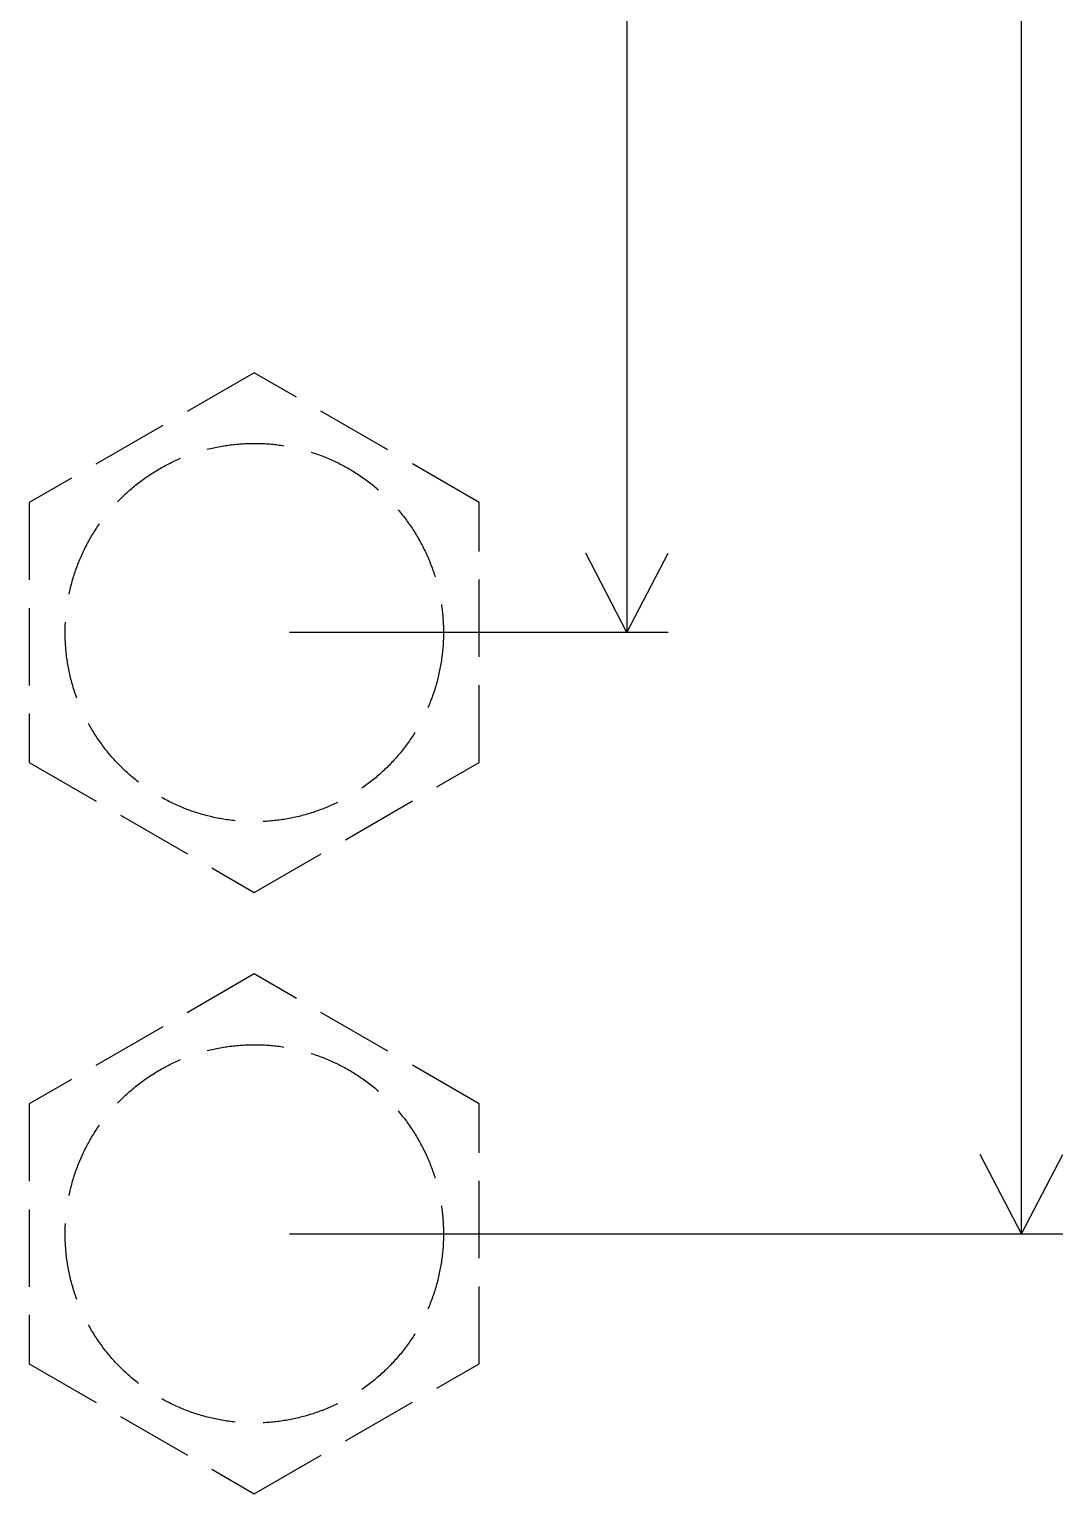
# Model space of a CAD drawing. Extents: x 24 to 504, y -400 to -22.
# Drawn here: x 151.3 to 166, y -234.5 to -213.67 of the extents above; entities that cross this region are included whole.
import ezdxf

# ---------------------------------------------------------------- set-up
doc = ezdxf.new("R2010")
doc.units = 0
doc.layers.add('BLACK', color=7, linetype='CONTINUOUS')

msp = doc.modelspace()

# ---------------------------------------------------------------- linework, layer by layer
at = {"layer": 'BLACK', "linetype": 'CONTINUOUS'}
for p, q in [((165.41, -230.8), (165.41, -154.8)), ((159.8, -177.8), (159.8, -222.25)), ((154.5, -218.554958), (153.547372, -219.104958)), ((155.101924, -218.902479), (154.5, -218.554958)), ((156.400962, -219.652479), (155.448334, -219.102479)), ((153.200962, -219.304958), (152.248334, -219.854958)), ((153.830777, -219.644575), (153.853538, -219.638834)), ((153.853538, -219.638834), (153.876349, -219.633292)), ((153.876349, -219.633292), (153.899208, -219.627949)), ((153.899208, -219.627949), (153.922112, -219.622806)), ((153.922112, -219.622806), (153.945061, -219.617864)), ((153.945061, -219.617864), (153.968051, -219.613121)), ((153.968051, -219.613121), (153.991082, -219.608579)), ((153.991082, -219.608579), (154.014152, -219.604239)), ((154.014152, -219.604239), (154.037259, -219.6001)), ((154.037259, -219.6001), (154.060401, -219.596163)), ((154.060401, -219.596163), (154.083577, -219.592428)), ((154.083577, -219.592428), (154.106784, -219.588895)), ((154.106784, -219.588895), (154.130021, -219.585565)), ((154.130021, -219.585565), (154.153286, -219.582438)), ((154.153286, -219.582438), (154.176578, -219.579513)), ((154.176578, -219.579513), (154.199895, -219.576793)), ((154.199895, -219.576793), (154.223234, -219.574276)), ((154.223234, -219.574276), (154.246594, -219.571962)), ((154.246594, -219.571962), (154.269974, -219.569853)), ((154.269974, -219.569853), (154.293371, -219.567948)), ((154.293371, -219.567948), (154.316784, -219.566247)), ((154.316784, -219.566247), (154.340211, -219.56475)), ((154.340211, -219.56475), (154.36365, -219.563458)), ((154.36365, -219.563458), (154.387099, -219.56237)), ((154.387099, -219.56237), (154.410557, -219.561487)), ((154.410557, -219.561487), (154.434022, -219.560809)), ((154.434022, -219.560809), (154.457492, -219.560336)), ((154.457492, -219.560336), (154.480965, -219.560067)), ((154.480965, -219.560067), (154.504439, -219.560004)), ((154.504439, -219.560004), (154.527913, -219.560145)), ((154.527913, -219.560145), (154.551386, -219.560491)), ((154.551386, -219.560491), (154.574854, -219.561042)), ((154.574854, -219.561042), (154.598316, -219.561797)), ((154.598316, -219.561797), (154.621771, -219.562758)), ((154.621771, -219.562758), (154.645217, -219.563923)), ((154.645217, -219.563923), (154.668651, -219.565292)), ((154.668651, -219.565292), (154.692073, -219.566866)), ((154.692073, -219.566866), (154.71548, -219.568644)), ((154.71548, -219.568644), (154.738871, -219.570627)), ((154.738871, -219.570627), (154.762244, -219.572813)), ((154.762244, -219.572813), (154.785596, -219.575204)), ((154.785596, -219.575204), (154.808927, -219.577798)), ((154.808927, -219.577798), (154.832234, -219.580596)), ((154.832234, -219.580596), (154.855516, -219.583596)), ((154.855516, -219.583596), (154.878771, -219.5868)), ((154.878771, -219.5868), (154.901997, -219.590207)), ((154.901997, -219.590207), (154.921924, -219.593295)), ((153.20183, -219.893975), (153.222439, -219.882736)), ((153.222439, -219.882736), (153.243146, -219.871677)), ((153.243146, -219.871677), (153.263949, -219.8608)), ((153.263949, -219.8608), (153.284845, -219.850105)), ((153.284845, -219.850105), (153.305834, -219.839592)), ((153.305834, -219.839592), (153.326914, -219.829263)), ((153.326914, -219.829263), (153.348083, -219.819118)), ((153.348083, -219.819118), (153.36934, -219.809158)), ((153.36934, -219.809158), (153.390684, -219.799384)), ((153.390684, -219.799384), (153.412111, -219.789797)), ((153.412111, -219.789797), (153.433622, -219.780397)), ((153.433622, -219.780397), (153.452164, -219.772473)), ((155.310863, -219.685122), (155.333215, -219.692295)), ((155.333215, -219.692295), (155.355503, -219.699664)), ((155.355503, -219.699664), (155.377726, -219.707226)), ((155.377726, -219.707226), (155.399882, -219.714983)), ((155.399882, -219.714983), (155.42197, -219.722932)), ((155.42197, -219.722932), (155.443987, -219.731074)), ((155.443987, -219.731074), (155.465933, -219.739408)), ((155.465933, -219.739408), (155.487805, -219.747932)), ((155.487805, -219.747932), (155.509601, -219.756648)), ((155.509601, -219.756648), (155.531321, -219.765553)), ((155.531321, -219.765553), (155.552963, -219.774648)), ((155.552963, -219.774648), (155.574524, -219.783931)), ((155.574524, -219.783931), (155.596003, -219.793401)), ((155.596003, -219.793401), (155.617399, -219.803059)), ((155.617399, -219.803059), (155.63871, -219.812903)), ((155.63871, -219.812903), (155.659934, -219.822933)), ((155.659934, -219.822933), (155.681069, -219.833148)), ((155.681069, -219.833148), (155.702115, -219.843546)), ((155.702115, -219.843546), (155.723069, -219.854128)), ((155.723069, -219.854128), (155.743931, -219.864893)), ((155.743931, -219.864893), (155.764697, -219.875839)), ((155.764697, -219.875839), (155.785367, -219.886966)), ((155.785367, -219.886966), (155.805939, -219.898272)), ((157.7, -220.402479), (156.747372, -219.852479)), ((151.901924, -220.054958), (151.3, -220.402479)), ((152.867847, -220.111735), (152.886568, -220.097574)), ((152.886568, -220.097574), (152.905413, -220.083576)), ((152.905413, -220.083576), (152.924379, -220.069743)), ((152.924379, -220.069743), (152.943465, -220.056077)), ((152.943465, -220.056077), (152.96267, -220.042577)), ((152.96267, -220.042577), (152.981992, -220.029246)), ((152.981992, -220.029246), (153.001429, -220.016083)), ((153.001429, -220.016083), (153.02098, -220.003091)), ((153.02098, -220.003091), (153.040644, -219.99027)), ((153.040644, -219.99027), (153.06042, -219.977621)), ((153.06042, -219.977621), (153.080304, -219.965145)), ((153.080304, -219.965145), (153.100297, -219.952843)), ((153.100297, -219.952843), (153.120397, -219.940715)), ((153.120397, -219.940715), (153.140601, -219.928764)), ((153.140601, -219.928764), (153.16091, -219.91699)), ((153.16091, -219.91699), (153.18132, -219.905393)), ((153.18132, -219.905393), (153.20183, -219.893975)), ((155.805939, -219.898272), (155.826412, -219.909758)), ((155.826412, -219.909758), (155.846784, -219.921422)), ((155.846784, -219.921422), (155.867053, -219.933264)), ((155.867053, -219.933264), (155.887218, -219.945282)), ((155.887218, -219.945282), (155.907277, -219.957475)), ((155.907277, -219.957475), (155.927229, -219.969843)), ((155.927229, -219.969843), (155.947073, -219.982384)), ((155.947073, -219.982384), (155.966806, -219.995099)), ((155.966806, -219.995099), (155.986428, -220.007985)), ((155.986428, -220.007985), (156.005936, -220.021041)), ((156.005936, -220.021041), (156.02533, -220.034268)), ((156.02533, -220.034268), (156.044608, -220.047663)), ((156.044608, -220.047663), (156.063767, -220.061226)), ((156.063767, -220.061226), (156.082808, -220.074956)), ((156.082808, -220.074956), (156.101729, -220.088851)), ((156.101729, -220.088851), (156.120527, -220.102911)), ((152.63628, -220.310245), (152.653278, -220.294056)), ((152.653278, -220.294056), (152.670417, -220.278015)), ((152.670417, -220.278015), (152.687695, -220.262124)), ((152.687695, -220.262124), (152.705112, -220.246384)), ((152.705112, -220.246384), (152.722665, -220.230797)), ((152.722665, -220.230797), (152.740353, -220.215364)), ((152.740353, -220.215364), (152.758175, -220.200086)), ((152.758175, -220.200086), (152.77613, -220.184964)), ((152.77613, -220.184964), (152.794217, -220.169999)), ((152.794217, -220.169999), (152.812433, -220.155193)), ((152.812433, -220.155193), (152.830777, -220.140546)), ((152.830777, -220.140546), (152.849249, -220.12606)), ((152.849249, -220.12606), (152.867847, -220.111735)), ((156.120527, -220.102911), (156.139202, -220.117134)), ((156.139202, -220.117134), (156.157752, -220.13152)), ((156.157752, -220.13152), (156.176176, -220.146067)), ((156.176176, -220.146067), (156.194472, -220.160774)), ((156.194472, -220.160774), (156.212639, -220.175641)), ((156.212639, -220.175641), (156.230676, -220.190665)), ((156.230676, -220.190665), (156.248581, -220.205846)), ((156.248581, -220.205846), (156.263855, -220.219011)), ((151.3, -220.402479), (151.3, -221.502479)), ((152.553443, -220.393386), (152.569719, -220.37647)), ((152.569719, -220.37647), (152.586142, -220.359697)), ((152.586142, -220.359697), (152.60271, -220.343067)), ((152.60271, -220.343067), (152.619424, -220.326583)), ((152.619424, -220.326583), (152.63628, -220.310245)), ((156.545285, -220.502742), (156.560454, -220.520657)), ((157.7, -221.097521), (157.7, -220.402479)), ((152.275046, -220.738154), (152.288323, -220.718796)), ((152.288323, -220.718796), (152.299864, -220.70226)), ((156.560454, -220.520657), (156.575467, -220.538703)), ((156.575467, -220.538703), (156.590322, -220.55688)), ((156.590322, -220.55688), (156.605017, -220.575186)), ((156.605017, -220.575186), (156.619552, -220.593619)), ((156.619552, -220.593619), (156.633926, -220.612178)), ((156.633926, -220.612178), (156.648137, -220.630862)), ((156.648137, -220.630862), (156.662185, -220.64967)), ((156.662185, -220.64967), (156.676068, -220.668599)), ((156.676068, -220.668599), (156.689785, -220.687649)), ((156.689785, -220.687649), (156.703336, -220.706818)), ((156.703336, -220.706818), (156.716718, -220.726104)), ((152.151746, -220.937825), (152.163286, -220.917383)), ((152.163286, -220.917383), (152.175004, -220.897042)), ((152.175004, -220.897042), (152.1869, -220.876804)), ((152.1869, -220.876804), (152.198971, -220.856671)), ((152.198971, -220.856671), (152.211217, -220.836644)), ((152.211217, -220.836644), (152.223638, -220.816725)), ((152.223638, -220.816725), (152.236232, -220.796915)), ((152.236232, -220.796915), (152.248999, -220.777215)), ((152.248999, -220.777215), (152.261937, -220.757628)), ((152.261937, -220.757628), (152.275046, -220.738154)), ((156.716718, -220.726104), (156.729932, -220.745506)), ((156.729932, -220.745506), (156.742976, -220.765023)), ((156.742976, -220.765023), (156.75585, -220.784653)), ((156.75585, -220.784653), (156.768551, -220.804395)), ((156.768551, -220.804395), (156.78108, -220.824246)), ((156.78108, -220.824246), (156.793435, -220.844206)), ((156.793435, -220.844206), (156.805615, -220.864274)), ((156.805615, -220.864274), (156.81762, -220.884447)), ((156.81762, -220.884447), (156.829449, -220.904723)), ((156.829449, -220.904723), (156.841099, -220.925103)), ((156.841099, -220.925103), (156.852572, -220.945583)), ((152.046318, -221.147482), (152.056033, -221.126112)), ((152.056033, -221.126112), (152.065934, -221.104827)), ((152.065934, -221.104827), (152.07602, -221.08363)), ((152.07602, -221.08363), (152.08629, -221.062521)), ((152.08629, -221.062521), (152.096745, -221.041503)), ((152.096745, -221.041503), (152.107382, -221.020577)), ((152.107382, -221.020577), (152.118202, -220.999745)), ((152.118202, -220.999745), (152.129203, -220.979007)), ((152.129203, -220.979007), (152.140385, -220.958367)), ((152.140385, -220.958367), (152.151746, -220.937825)), ((156.852572, -220.945583), (156.863866, -220.966162)), ((156.863866, -220.966162), (156.874979, -220.986839)), ((156.874979, -220.986839), (156.885912, -221.007613)), ((156.885912, -221.007613), (156.896662, -221.028481)), ((156.896662, -221.028481), (156.907231, -221.049442)), ((156.907231, -221.049442), (156.917616, -221.070494)), ((156.917616, -221.070494), (156.927817, -221.091637)), ((156.927817, -221.091637), (156.937833, -221.112867)), ((156.937833, -221.112867), (156.947663, -221.134184)), ((156.947663, -221.134184), (156.957307, -221.155587)), ((159.8, -222.25), (159.213579, -221.123496)), ((159.8, -222.25), (160.386421, -221.123496)), ((151.959565, -221.36553), (151.96738, -221.343394)), ((151.96738, -221.343394), (151.975388, -221.321328)), ((151.975388, -221.321328), (151.983588, -221.299332)), ((151.983588, -221.299332), (151.99198, -221.277409)), ((151.99198, -221.277409), (152.000563, -221.255559)), ((152.000563, -221.255559), (152.009336, -221.233786)), ((152.009336, -221.233786), (152.018299, -221.21209)), ((152.018299, -221.21209), (152.02745, -221.190472)), ((152.02745, -221.190472), (152.036791, -221.168936)), ((152.036791, -221.168936), (152.046318, -221.147482)), ((156.957307, -221.155587), (156.966764, -221.177072)), ((156.966764, -221.177072), (156.976033, -221.198639)), ((156.976033, -221.198639), (156.985114, -221.220286)), ((156.985114, -221.220286), (156.994005, -221.242012)), ((156.994005, -221.242012), (157.002706, -221.263814)), ((157.002706, -221.263814), (157.011217, -221.285692)), ((157.011217, -221.285692), (157.019536, -221.307643)), ((157.019536, -221.307643), (157.027664, -221.329666)), ((157.027664, -221.329666), (157.035599, -221.351758)), ((151.898001, -221.567577), (151.904055, -221.544896)), ((151.904055, -221.544896), (151.910307, -221.522269)), ((151.910307, -221.522269), (151.916757, -221.499698)), ((151.916757, -221.499698), (151.923402, -221.477184)), ((151.923402, -221.477184), (151.930245, -221.454728)), ((151.930245, -221.454728), (151.937282, -221.432334)), ((151.937282, -221.432334), (151.944515, -221.410001)), ((151.944515, -221.410001), (151.951943, -221.387733)), ((151.951943, -221.387733), (151.959565, -221.36553)), ((157.035599, -221.351758), (157.043341, -221.37392)), ((157.043341, -221.37392), (157.050889, -221.396147)), ((157.050889, -221.396147), (157.058243, -221.41844)), ((157.058243, -221.41844), (157.065402, -221.440797)), ((157.065402, -221.440797), (157.071396, -221.46005)), ((157.7, -222.597521), (157.7, -221.497521)), ((151.865852, -221.70469), (151.870711, -221.681724)), ((151.870711, -221.681724), (151.87577, -221.658801)), ((151.87577, -221.658801), (151.881029, -221.635923)), ((151.881029, -221.635923), (151.886487, -221.613092)), ((151.886487, -221.613092), (151.892145, -221.590309)), ((151.892145, -221.590309), (151.898001, -221.567577)), ((151.3, -221.902479), (151.3, -223.002479)), ((157.160052, -221.849724), (157.163444, -221.872952)), ((157.163444, -221.872952), (157.166633, -221.896209)), ((157.166633, -221.896209), (157.169619, -221.919493)), ((157.169619, -221.919493), (157.172401, -221.942802)), ((157.172401, -221.942802), (157.17498, -221.966134)), ((157.17498, -221.966134), (157.177356, -221.989489)), ((151.810637, -222.191478), (151.81125, -222.168011)), ((151.81125, -222.168011), (151.812068, -222.144551)), ((151.812068, -222.144551), (151.81309, -222.121098)), ((151.81309, -222.121098), (151.814132, -222.100961)), ((157.177356, -221.989489), (157.179527, -222.012862)), ((157.179527, -222.012862), (157.181495, -222.036255)), ((157.181495, -222.036255), (157.183258, -222.059663)), ((157.183258, -222.059663), (157.184816, -222.083086)), ((157.184816, -222.083086), (157.186171, -222.106521)), ((157.186171, -222.106521), (157.187321, -222.129968)), ((157.187321, -222.129968), (157.188266, -222.153423)), ((157.188266, -222.153423), (157.189006, -222.176886)), ((157.189006, -222.176886), (157.189542, -222.200355)), ((151.810025, -222.238422), (151.810228, -222.214949)), ((151.810026, -222.261897), (151.810025, -222.238422)), ((151.810233, -222.285371), (151.810026, -222.261897)), ((151.810228, -222.214949), (151.810637, -222.191478)), ((151.810644, -222.308842), (151.810233, -222.285371)), ((151.81126, -222.332308), (151.810644, -222.308842)), ((151.81208, -222.355769), (151.81126, -222.332308)), ((151.813106, -222.379221), (151.81208, -222.355769)), ((151.814335, -222.402663), (151.813106, -222.379221)), ((160.38642, -222.25), (155, -222.25)), ((157.18744, -222.367336), (157.186313, -222.390784)), ((157.188361, -222.34388), (157.18744, -222.367336)), ((157.189078, -222.320416), (157.188361, -222.34388)), ((157.18959, -222.296947), (157.189078, -222.320416)), ((157.189542, -222.200355), (157.189873, -222.223827)), ((157.189898, -222.273474), (157.18959, -222.296947)), ((157.189873, -222.223827), (157.189999, -222.247301)), ((157.19, -222.25), (157.189898, -222.273474)), ((157.189999, -222.247301), (157.19, -222.25)), ((151.81577, -222.426094), (151.814335, -222.402663)), ((151.817409, -222.449511), (151.81577, -222.426094)), ((151.819252, -222.472913), (151.817409, -222.449511)), ((151.821299, -222.496298), (151.819252, -222.472913)), ((151.823551, -222.519665), (151.821299, -222.496298)), ((151.826006, -222.543011), (151.823551, -222.519665)), ((151.828665, -222.566334), (151.826006, -222.543011)), ((151.831527, -222.589634), (151.828665, -222.566334)), ((151.834592, -222.612907), (151.831527, -222.589634)), ((157.169949, -222.577829), (157.166987, -222.601115)), ((157.172708, -222.554517), (157.169949, -222.577829)), ((157.175264, -222.531182), (157.172708, -222.554517)), ((157.177616, -222.507825), (157.175264, -222.531182)), ((157.179764, -222.484449), (157.177616, -222.507825)), ((157.181708, -222.461055), (157.179764, -222.484449)), ((157.183447, -222.437645), (157.181708, -222.461055)), ((157.184983, -222.414221), (157.183447, -222.437645)), ((157.186313, -222.390784), (157.184983, -222.414221)), ((151.837861, -222.636153), (151.834592, -222.612907)), ((151.841332, -222.65937), (151.837861, -222.636153)), ((151.845005, -222.682555), (151.841332, -222.65937)), ((151.848881, -222.705708), (151.845005, -222.682555)), ((151.852959, -222.728825), (151.848881, -222.705708)), ((151.857238, -222.751907), (151.852959, -222.728825)), ((151.861719, -222.77495), (151.857238, -222.751907)), ((151.8664, -222.797953), (151.861719, -222.77495)), ((151.871282, -222.820914), (151.8664, -222.797953)), ((157.135997, -222.7863), (157.131217, -222.809282)), ((157.140577, -222.763276), (157.135997, -222.7863)), ((157.144956, -222.740214), (157.140577, -222.763276)), ((157.149133, -222.717114), (157.144956, -222.740214)), ((157.153108, -222.693978), (157.149133, -222.717114)), ((157.156882, -222.670809), (157.153108, -222.693978)), ((157.160453, -222.647607), (157.156882, -222.670809)), ((157.163821, -222.624376), (157.160453, -222.647607)), ((157.166987, -222.601115), (157.163821, -222.624376)), ((151.876364, -222.843832), (151.871282, -222.820914)), ((151.881646, -222.866705), (151.876364, -222.843832)), ((151.887128, -222.88953), (151.881646, -222.866705)), ((151.892808, -222.912307), (151.887128, -222.88953)), ((151.898687, -222.935034), (151.892808, -222.912307)), ((151.904764, -222.957708), (151.898687, -222.935034)), ((151.911039, -222.980329), (151.904764, -222.957708)), ((151.917511, -223.002893), (151.911039, -222.980329)), ((151.924179, -223.025401), (151.917511, -223.002893)), ((157.079225, -223.014001), (157.07246, -223.03648)), ((157.085794, -222.991464), (157.079225, -223.014001)), ((157.092166, -222.968871), (157.085794, -222.991464)), ((157.09834, -222.946223), (157.092166, -222.968871)), ((157.104317, -222.923522), (157.09834, -222.946223)), ((157.110096, -222.90077), (157.104317, -222.923522)), ((157.115675, -222.877968), (157.110096, -222.90077)), ((157.121055, -222.855118), (157.115675, -222.877968)), ((157.126236, -222.832223), (157.121055, -222.855118)), ((157.131217, -222.809282), (157.126236, -222.832223)), ((157.7, -224.097521), (157.7, -222.997521)), ((151.931044, -223.047849), (151.924179, -223.025401)), ((151.938104, -223.070237), (151.931044, -223.047849)), ((151.945359, -223.092562), (151.938104, -223.070237)), ((151.952809, -223.114823), (151.945359, -223.092562)), ((151.960453, -223.137019), (151.952809, -223.114823)), ((151.968291, -223.159146), (151.960453, -223.137019)), ((151.976321, -223.181205), (151.968291, -223.159146)), ((157.011331, -223.21401), (157.002823, -223.235888)), ((157.019648, -223.192058), (157.011331, -223.21401)), ((157.027773, -223.170034), (157.019648, -223.192058)), ((157.035706, -223.14794), (157.027773, -223.170034)), ((157.043445, -223.125778), (157.035706, -223.14794)), ((157.050991, -223.10355), (157.043445, -223.125778)), ((157.058342, -223.081256), (157.050991, -223.10355)), ((157.065499, -223.058899), (157.058342, -223.081256)), ((157.07246, -223.03648), (157.065499, -223.058899)), ((151.3, -223.402479), (151.3, -224.097521)), ((156.976158, -223.301067), (156.96821, -223.319599)), ((156.985236, -223.279418), (156.976158, -223.301067)), ((156.994125, -223.257692), (156.985236, -223.279418)), ((157.002823, -223.235888), (156.994125, -223.257692)), ((152.151902, -223.562454), (152.14213, -223.544816)), ((152.163445, -223.582895), (152.151902, -223.562454)), ((152.175165, -223.603234), (152.163445, -223.582895)), ((152.187063, -223.62347), (152.175165, -223.603234)), ((152.199136, -223.643602), (152.187063, -223.62347)), ((152.211385, -223.663627), (152.199136, -223.643602)), ((152.223808, -223.683545), (152.211385, -223.663627)), ((152.236405, -223.703354), (152.223808, -223.683545)), ((152.249174, -223.723052), (152.236405, -223.703354)), ((152.262114, -223.742638), (152.249174, -223.723052)), ((152.275225, -223.76211), (152.262114, -223.742638)), ((152.288505, -223.781467), (152.275225, -223.76211)), ((152.301954, -223.800707), (152.288505, -223.781467)), ((152.31557, -223.81983), (152.301954, -223.800707)), ((152.329352, -223.838832), (152.31557, -223.81983)), ((152.3433, -223.857714), (152.329352, -223.838832)), ((156.677653, -223.829217), (156.663789, -223.84816)), ((156.691352, -223.810153), (156.677653, -223.829217)), ((156.704883, -223.790971), (156.691352, -223.810153)), ((156.718246, -223.771671), (156.704883, -223.790971)), ((156.731441, -223.752256), (156.718246, -223.771671)), ((156.744465, -223.732726), (156.731441, -223.752256)), ((156.757319, -223.713083), (156.744465, -223.732726)), ((156.770001, -223.693329), (156.757319, -223.713083)), ((156.782509, -223.673464), (156.770001, -223.693329)), ((152.357412, -223.876473), (152.3433, -223.857714)), ((152.371687, -223.895109), (152.357412, -223.876473)), ((152.386124, -223.913619), (152.371687, -223.895109)), ((152.400722, -223.932002), (152.386124, -223.913619)), ((152.41548, -223.950258), (152.400722, -223.932002)), ((152.430397, -223.968384), (152.41548, -223.950258)), ((152.445471, -223.986379), (152.430397, -223.968384)), ((152.460702, -224.004242), (152.445471, -223.986379)), ((152.476088, -224.021971), (152.460702, -224.004242)), ((152.491628, -224.039565), (152.476088, -224.021971)), ((152.507321, -224.057023), (152.491628, -224.039565)), ((156.500651, -224.048192), (156.484883, -224.065583)), ((156.516267, -224.030665), (156.500651, -224.048192)), ((156.531729, -224.013002), (156.516267, -224.030665)), ((156.547037, -223.995205), (156.531729, -224.013002)), ((156.562188, -223.977275), (156.547037, -223.995205)), ((156.577183, -223.959214), (156.562188, -223.977275)), ((156.592019, -223.941022), (156.577183, -223.959214)), ((156.606696, -223.922702), (156.592019, -223.941022)), ((156.621213, -223.904254), (156.606696, -223.922702)), ((156.635568, -223.88568), (156.621213, -223.904254)), ((156.649761, -223.866981), (156.635568, -223.88568)), ((156.663789, -223.84816), (156.649761, -223.866981)), ((151.3, -224.097521), (152.252628, -224.647521)), ((152.523166, -224.074343), (152.507321, -224.057023)), ((152.539162, -224.091525), (152.523166, -224.074343)), ((152.555307, -224.108566), (152.539162, -224.091525)), ((152.5716, -224.125466), (152.555307, -224.108566)), ((152.588039, -224.142223), (152.5716, -224.125466)), ((152.604625, -224.158835), (152.588039, -224.142223)), ((152.621354, -224.175303), (152.604625, -224.158835)), ((152.638227, -224.191623), (152.621354, -224.175303)), ((152.655242, -224.207796), (152.638227, -224.191623)), ((152.672397, -224.22382), (152.655242, -224.207796)), ((152.689691, -224.239694), (152.672397, -224.22382)), ((152.707123, -224.255416), (152.689691, -224.239694)), ((152.724692, -224.270985), (152.707123, -224.255416)), ((156.284229, -224.263113), (156.266594, -224.278607)), ((156.301729, -224.247467), (156.284229, -224.263113)), ((156.319091, -224.231668), (156.301729, -224.247467)), ((156.336315, -224.215718), (156.319091, -224.231668)), ((156.353399, -224.199618), (156.336315, -224.215718)), ((156.370342, -224.18337), (156.353399, -224.199618)), ((156.387142, -224.166975), (156.370342, -224.18337)), ((156.403799, -224.150434), (156.387142, -224.166975)), ((156.420311, -224.133748), (156.403799, -224.150434)), ((156.436676, -224.116919), (156.420311, -224.133748)), ((156.452894, -224.099947), (156.436676, -224.116919)), ((156.468963, -224.082835), (156.452894, -224.099947)), ((156.484883, -224.065583), (156.468963, -224.082835)), ((157.098076, -224.445042), (157.7, -224.097521)), ((152.742395, -224.2864), (152.724692, -224.270985)), ((152.760233, -224.30166), (152.742395, -224.2864)), ((152.778203, -224.316764), (152.760233, -224.30166)), ((152.796304, -224.331711), (152.778203, -224.316764)), ((152.814535, -224.346499), (152.796304, -224.331711)), ((152.832895, -224.361128), (152.814535, -224.346499)), ((152.851381, -224.375595), (152.832895, -224.361128)), ((156.044869, -224.452153), (156.028318, -224.463672)), ((156.064027, -224.438588), (156.044869, -224.452153)), ((156.083067, -224.424856), (156.064027, -224.438588)), ((156.101985, -224.410959), (156.083067, -224.424856)), ((156.120782, -224.396897), (156.101985, -224.410959)), ((156.139455, -224.382671), (156.120782, -224.396897)), ((156.158004, -224.368283), (156.139455, -224.382671)), ((156.176426, -224.353734), (156.158004, -224.368283)), ((156.19472, -224.339024), (156.176426, -224.353734)), ((156.212886, -224.324156), (156.19472, -224.339024)), ((156.230921, -224.309129), (156.212886, -224.324156)), ((156.248824, -224.293946), (156.230921, -224.309129)), ((156.266594, -224.278607), (156.248824, -224.293946)), ((153.20211, -224.606179), (153.184484, -224.596384)), ((153.222721, -224.617416), (153.20211, -224.606179)), ((153.243429, -224.628472), (153.222721, -224.617416)), ((153.264232, -224.639347), (153.243429, -224.628472)), ((153.28513, -224.65004), (153.264232, -224.639347)), ((153.30612, -224.66055), (153.28513, -224.65004)), ((153.327202, -224.670877), (153.30612, -224.66055)), ((153.348372, -224.681019), (153.327202, -224.670877)), ((155.662368, -224.675902), (155.641154, -224.685953)), ((155.683494, -224.665666), (155.662368, -224.675902)), ((155.799038, -225.195042), (156.751666, -224.645042)), ((152.599038, -224.847521), (153.551666, -225.397521)), ((153.36963, -224.690976), (153.348372, -224.681019)), ((153.390975, -224.700747), (153.36963, -224.690976)), ((153.412403, -224.710332), (153.390975, -224.700747)), ((153.433915, -224.719729), (153.412403, -224.710332)), ((153.455508, -224.728938), (153.433915, -224.719729)), ((153.47718, -224.737959), (153.455508, -224.728938)), ((153.49893, -224.74679), (153.47718, -224.737959)), ((153.520757, -224.755431), (153.49893, -224.74679)), ((153.542658, -224.763881), (153.520757, -224.755431)), ((153.564632, -224.772139), (153.542658, -224.763881)), ((153.586677, -224.780206), (153.564632, -224.772139)), ((153.608792, -224.788079), (153.586677, -224.780206)), ((153.630974, -224.79576), (153.608792, -224.788079)), ((153.653223, -224.803247), (153.630974, -224.79576)), ((153.675536, -224.810539), (153.653223, -224.803247)), ((153.697912, -224.817636), (153.675536, -224.810539)), ((153.720349, -224.824538), (153.697912, -224.817636)), ((153.742846, -224.831243), (153.720349, -224.824538)), ((153.7654, -224.837752), (153.742846, -224.831243)), ((153.78801, -224.844064), (153.7654, -224.837752)), ((153.810674, -224.850179), (153.78801, -224.844064)), ((153.833391, -224.856095), (153.810674, -224.850179)), ((153.856159, -224.861813), (153.833391, -224.856095)), ((153.878975, -224.867332), (153.856159, -224.861813)), ((153.901839, -224.872652), (153.878975, -224.867332)), ((153.924749, -224.877772), (153.901839, -224.872652)), ((153.947702, -224.882692), (153.924749, -224.877772)), ((153.970697, -224.887411), (153.947702, -224.882692)), ((153.993733, -224.89193), (153.970697, -224.887411)), ((155.040962, -224.885045), (155.017947, -224.889665)), ((155.063936, -224.880224), (155.040962, -224.885045)), ((155.086868, -224.875202), (155.063936, -224.880224)), ((155.109754, -224.869981), (155.086868, -224.875202)), ((155.132594, -224.86456), (155.109754, -224.869981)), ((155.155386, -224.85894), (155.132594, -224.86456)), ((155.178128, -224.853122), (155.155386, -224.85894)), ((155.200819, -224.847105), (155.178128, -224.853122)), ((155.223456, -224.84089), (155.200819, -224.847105)), ((155.246038, -224.834478), (155.223456, -224.84089)), ((155.268563, -224.827869), (155.246038, -224.834478)), ((155.29103, -224.821064), (155.268563, -224.827869)), ((155.313436, -224.814064), (155.29103, -224.821064)), ((155.33578, -224.806867), (155.313436, -224.814064)), ((155.358061, -224.799477), (155.33578, -224.806867)), ((155.380277, -224.791892), (155.358061, -224.799477)), ((155.402425, -224.784113), (155.380277, -224.791892)), ((155.424505, -224.776142), (155.402425, -224.784113)), ((155.446514, -224.767978), (155.424505, -224.776142)), ((155.468451, -224.759622), (155.446514, -224.767978)), ((155.490314, -224.751075), (155.468451, -224.759622)), ((155.512102, -224.742338), (155.490314, -224.751075)), ((155.533813, -224.733411), (155.512102, -224.742338)), ((155.555446, -224.724295), (155.533813, -224.733411)), ((155.576997, -224.71499), (155.555446, -224.724295)), ((155.598467, -224.705498), (155.576997, -224.71499)), ((155.619853, -224.695819), (155.598467, -224.705498)), ((155.641154, -224.685953), (155.619853, -224.695819)), ((154.016807, -224.896247), (153.993733, -224.89193)), ((154.039918, -224.900363), (154.016807, -224.896247)), ((154.063064, -224.904277), (154.039918, -224.900363)), ((154.086243, -224.907989), (154.063064, -224.904277)), ((154.109454, -224.911498), (154.086243, -224.907989)), ((154.132694, -224.914805), (154.109454, -224.911498)), ((154.155963, -224.917909), (154.132694, -224.914805)), ((154.179258, -224.92081), (154.155963, -224.917909)), ((154.202577, -224.923507), (154.179258, -224.92081)), ((154.225919, -224.926001), (154.202577, -224.923507)), ((154.645536, -224.93606), (154.625397, -224.937076)), ((154.66897, -224.934688), (154.645536, -224.93606)), ((154.692392, -224.933111), (154.66897, -224.934688)), ((154.715799, -224.93133), (154.692392, -224.933111)), ((154.739189, -224.929345), (154.715799, -224.93133)), ((154.762562, -224.927155), (154.739189, -224.929345)), ((154.785914, -224.924762), (154.762562, -224.927155)), ((154.809244, -224.922165), (154.785914, -224.924762)), ((154.832551, -224.919365), (154.809244, -224.922165)), ((154.855833, -224.916361), (154.832551, -224.919365)), ((154.879088, -224.913155), (154.855833, -224.916361)), ((154.902313, -224.909745), (154.879088, -224.913155)), ((154.925508, -224.906133), (154.902313, -224.909745)), ((154.948671, -224.902319), (154.925508, -224.906133)), ((154.971799, -224.898302), (154.948671, -224.902319)), ((154.994892, -224.894084), (154.971799, -224.898302)), ((155.017947, -224.889665), (154.994892, -224.894084)), ((154.5, -225.945042), (155.452628, -225.395042)), ((153.898076, -225.597521), (154.5, -225.945042)), ((154.5, -227.104958), (153.547372, -227.654958)), ((155.101924, -227.452479), (154.5, -227.104958)), ((156.400962, -228.202479), (155.448334, -227.652479)), ((153.200962, -227.854958), (152.248334, -228.404958)), ((153.830777, -228.194575), (153.853538, -228.188834)), ((153.853538, -228.188834), (153.876349, -228.183292)), ((153.876349, -228.183292), (153.899208, -228.177949)), ((153.899208, -228.177949), (153.922112, -228.172806)), ((153.922112, -228.172806), (153.945061, -228.167864)), ((153.945061, -228.167864), (153.968051, -228.163121)), ((153.968051, -228.163121), (153.991082, -228.158579)), ((153.991082, -228.158579), (154.014152, -228.154239)), ((154.014152, -228.154239), (154.037259, -228.1501)), ((154.037259, -228.1501), (154.060401, -228.146163)), ((154.060401, -228.146163), (154.083577, -228.142428)), ((154.083577, -228.142428), (154.106784, -228.138895)), ((154.106784, -228.138895), (154.130021, -228.135565)), ((154.130021, -228.135565), (154.153286, -228.132438)), ((154.153286, -228.132438), (154.176578, -228.129513)), ((154.176578, -228.129513), (154.199895, -228.126793)), ((154.199895, -228.126793), (154.223234, -228.124276)), ((154.223234, -228.124276), (154.246594, -228.121962)), ((154.246594, -228.121962), (154.269974, -228.119853)), ((154.269974, -228.119853), (154.293371, -228.117948)), ((154.293371, -228.117948), (154.316784, -228.116247)), ((154.316784, -228.116247), (154.340211, -228.11475)), ((154.340211, -228.11475), (154.36365, -228.113458)), ((154.36365, -228.113458), (154.387099, -228.11237)), ((154.387099, -228.11237), (154.410557, -228.111487)), ((154.410557, -228.111487), (154.434022, -228.110809)), ((154.434022, -228.110809), (154.457492, -228.110336)), ((154.457492, -228.110336), (154.480965, -228.110067)), ((154.480965, -228.110067), (154.504439, -228.110004)), ((154.504439, -228.110004), (154.527913, -228.110145)), ((154.527913, -228.110145), (154.551386, -228.110491)), ((154.551386, -228.110491), (154.574854, -228.111042)), ((154.574854, -228.111042), (154.598316, -228.111797)), ((154.598316, -228.111797), (154.621771, -228.112758)), ((154.621771, -228.112758), (154.645217, -228.113923)), ((154.645217, -228.113923), (154.668651, -228.115292)), ((154.668651, -228.115292), (154.692073, -228.116866)), ((154.692073, -228.116866), (154.71548, -228.118644)), ((154.71548, -228.118644), (154.738871, -228.120627)), ((154.738871, -228.120627), (154.762244, -228.122813)), ((154.762244, -228.122813), (154.785596, -228.125204)), ((154.785596, -228.125204), (154.808927, -228.127798)), ((154.808927, -228.127798), (154.832234, -228.130596)), ((154.832234, -228.130596), (154.855516, -228.133596)), ((154.855516, -228.133596), (154.878771, -228.1368)), ((154.878771, -228.1368), (154.901997, -228.140207)), ((154.901997, -228.140207), (154.921924, -228.143295)), ((153.222439, -228.432736), (153.243146, -228.421677)), ((153.243146, -228.421677), (153.263949, -228.4108)), ((153.263949, -228.4108), (153.284845, -228.400105)), ((153.284845, -228.400105), (153.305834, -228.389592)), ((153.305834, -228.389592), (153.326914, -228.379263)), ((153.326914, -228.379263), (153.348083, -228.369118)), ((153.348083, -228.369118), (153.36934, -228.359158)), ((153.36934, -228.359158), (153.390684, -228.349384)), ((153.390684, -228.349384), (153.412111, -228.339797)), ((153.412111, -228.339797), (153.433622, -228.330397)), ((153.433622, -228.330397), (153.452164, -228.322473)), ((155.310863, -228.235122), (155.333215, -228.242295)), ((155.333215, -228.242295), (155.355503, -228.249664)), ((155.355503, -228.249664), (155.377726, -228.257226)), ((155.377726, -228.257226), (155.399882, -228.264983)), ((155.399882, -228.264983), (155.42197, -228.272932)), ((155.42197, -228.272932), (155.443987, -228.281074)), ((155.443987, -228.281074), (155.465933, -228.289408)), ((155.465933, -228.289408), (155.487805, -228.297932)), ((155.487805, -228.297932), (155.509601, -228.306648)), ((155.509601, -228.306648), (155.531321, -228.315553)), ((155.531321, -228.315553), (155.552963, -228.324648)), ((155.552963, -228.324648), (155.574524, -228.333931)), ((155.574524, -228.333931), (155.596003, -228.343401)), ((155.596003, -228.343401), (155.617399, -228.353059)), ((155.617399, -228.353059), (155.63871, -228.362903)), ((155.63871, -228.362903), (155.659934, -228.372933)), ((155.659934, -228.372933), (155.681069, -228.383148)), ((155.681069, -228.383148), (155.702115, -228.393546)), ((155.702115, -228.393546), (155.723069, -228.404128)), ((155.723069, -228.404128), (155.743931, -228.414893)), ((155.743931, -228.414893), (155.764697, -228.425839)), ((155.764697, -228.425839), (155.785367, -228.436966)), ((157.7, -228.952479), (156.747372, -228.402479)), ((151.901924, -228.604958), (151.3, -228.952479)), ((152.886568, -228.647574), (152.905413, -228.633576)), ((152.905413, -228.633576), (152.924379, -228.619743)), ((152.924379, -228.619743), (152.943465, -228.606077)), ((152.943465, -228.606077), (152.96267, -228.592577)), ((152.96267, -228.592577), (152.981992, -228.579246)), ((152.981992, -228.579246), (153.001429, -228.566083)), ((153.001429, -228.566083), (153.02098, -228.553091)), ((153.02098, -228.553091), (153.040644, -228.54027)), ((153.040644, -228.54027), (153.06042, -228.527621)), ((153.06042, -228.527621), (153.080304, -228.515145)), ((153.080304, -228.515145), (153.100297, -228.502843)), ((153.100297, -228.502843), (153.120397, -228.490715)), ((153.120397, -228.490715), (153.140601, -228.478764)), ((153.140601, -228.478764), (153.16091, -228.46699)), ((153.16091, -228.46699), (153.18132, -228.455393)), ((153.18132, -228.455393), (153.20183, -228.443975)), ((153.20183, -228.443975), (153.222439, -228.432736)), ((155.785367, -228.436966), (155.805939, -228.448272)), ((155.805939, -228.448272), (155.826412, -228.459758)), ((155.826412, -228.459758), (155.846784, -228.471422)), ((155.846784, -228.471422), (155.867053, -228.483264)), ((155.867053, -228.483264), (155.887218, -228.495282)), ((155.887218, -228.495282), (155.907277, -228.507475)), ((155.907277, -228.507475), (155.927229, -228.519843)), ((155.927229, -228.519843), (155.947073, -228.532384)), ((155.947073, -228.532384), (155.966806, -228.545099)), ((155.966806, -228.545099), (155.986428, -228.557985)), ((155.986428, -228.557985), (156.005936, -228.571041)), ((156.005936, -228.571041), (156.02533, -228.584268)), ((156.02533, -228.584268), (156.044608, -228.597663)), ((156.044608, -228.597663), (156.063767, -228.611226)), ((156.063767, -228.611226), (156.082808, -228.624956)), ((156.082808, -228.624956), (156.101729, -228.638851)), ((152.63628, -228.860245), (152.653278, -228.844056)), ((152.653278, -228.844056), (152.670417, -228.828015)), ((152.670417, -228.828015), (152.687695, -228.812124)), ((152.687695, -228.812124), (152.705112, -228.796384)), ((152.705112, -228.796384), (152.722665, -228.780797)), ((152.722665, -228.780797), (152.740353, -228.765364)), ((152.740353, -228.765364), (152.758175, -228.750086)), ((152.758175, -228.750086), (152.77613, -228.734964)), ((152.77613, -228.734964), (152.794217, -228.719999)), ((152.794217, -228.719999), (152.812433, -228.705193)), ((152.812433, -228.705193), (152.830777, -228.690546)), ((152.830777, -228.690546), (152.849249, -228.67606)), ((152.849249, -228.67606), (152.867847, -228.661735)), ((152.867847, -228.661735), (152.886568, -228.647574)), ((156.101729, -228.638851), (156.120527, -228.652911)), ((156.120527, -228.652911), (156.139202, -228.667134)), ((156.139202, -228.667134), (156.157752, -228.68152)), ((156.157752, -228.68152), (156.176176, -228.696067)), ((156.176176, -228.696067), (156.194472, -228.710774)), ((156.194472, -228.710774), (156.212639, -228.725641)), ((156.212639, -228.725641), (156.230676, -228.740665)), ((156.230676, -228.740665), (156.248581, -228.755846)), ((156.248581, -228.755846), (156.263855, -228.769011)), ((151.3, -228.952479), (151.3, -230.052479)), ((152.553443, -228.943386), (152.569719, -228.92647)), ((152.569719, -228.92647), (152.586142, -228.909697)), ((152.586142, -228.909697), (152.60271, -228.893067)), ((152.60271, -228.893067), (152.619424, -228.876583)), ((152.619424, -228.876583), (152.63628, -228.860245)), ((156.545285, -229.052742), (156.560454, -229.070657)), ((157.7, -229.647521), (157.7, -228.952479)), ((152.288323, -229.268796), (152.299864, -229.25226)), ((156.560454, -229.070657), (156.575467, -229.088703)), ((156.575467, -229.088703), (156.590322, -229.10688)), ((156.590322, -229.10688), (156.605017, -229.125186)), ((156.605017, -229.125186), (156.619552, -229.143619)), ((156.619552, -229.143619), (156.633926, -229.162178)), ((156.633926, -229.162178), (156.648137, -229.180862)), ((156.648137, -229.180862), (156.662185, -229.19967)), ((156.662185, -229.19967), (156.676068, -229.218599)), ((156.676068, -229.218599), (156.689785, -229.237649)), ((156.689785, -229.237649), (156.703336, -229.256818)), ((156.703336, -229.256818), (156.716718, -229.276104)), ((152.151746, -229.487825), (152.163286, -229.467383)), ((152.163286, -229.467383), (152.175004, -229.447042)), ((152.175004, -229.447042), (152.1869, -229.426804)), ((152.1869, -229.426804), (152.198971, -229.406671)), ((152.198971, -229.406671), (152.211217, -229.386644)), ((152.211217, -229.386644), (152.223638, -229.366725)), ((152.223638, -229.366725), (152.236232, -229.346915)), ((152.236232, -229.346915), (152.248999, -229.327215)), ((152.248999, -229.327215), (152.261937, -229.307628)), ((152.261937, -229.307628), (152.275046, -229.288154)), ((152.275046, -229.288154), (152.288323, -229.268796)), ((156.716718, -229.276104), (156.729932, -229.295506)), ((156.729932, -229.295506), (156.742976, -229.315023)), ((156.742976, -229.315023), (156.75585, -229.334653)), ((156.75585, -229.334653), (156.768551, -229.354395)), ((156.768551, -229.354395), (156.78108, -229.374246)), ((156.78108, -229.374246), (156.793435, -229.394206)), ((156.793435, -229.394206), (156.805615, -229.414274)), ((156.805615, -229.414274), (156.81762, -229.434447)), ((156.81762, -229.434447), (156.829449, -229.454723)), ((156.829449, -229.454723), (156.841099, -229.475103)), ((152.046318, -229.697482), (152.056033, -229.676112)), ((152.056033, -229.676112), (152.065934, -229.654827)), ((152.065934, -229.654827), (152.07602, -229.63363)), ((152.07602, -229.63363), (152.08629, -229.612521)), ((152.08629, -229.612521), (152.096745, -229.591503)), ((152.096745, -229.591503), (152.107382, -229.570577)), ((152.107382, -229.570577), (152.118202, -229.549745)), ((152.118202, -229.549745), (152.129203, -229.529007)), ((152.129203, -229.529007), (152.140385, -229.508367)), ((152.140385, -229.508367), (152.151746, -229.487825)), ((156.841099, -229.475103), (156.852572, -229.495583)), ((156.852572, -229.495583), (156.863866, -229.516162)), ((156.863866, -229.516162), (156.874979, -229.536839)), ((156.874979, -229.536839), (156.885912, -229.557613)), ((156.885912, -229.557613), (156.896662, -229.578481)), ((156.896662, -229.578481), (156.907231, -229.599442)), ((156.907231, -229.599442), (156.917616, -229.620494)), ((156.917616, -229.620494), (156.927817, -229.641637)), ((156.927817, -229.641637), (156.937833, -229.662867)), ((156.937833, -229.662867), (156.947663, -229.684184)), ((165.41, -230.8), (164.823579, -229.673496)), ((165.41, -230.8), (165.996421, -229.673496)), ((151.96738, -229.893394), (151.975388, -229.871328)), ((151.975388, -229.871328), (151.983588, -229.849332)), ((151.983588, -229.849332), (151.99198, -229.827409)), ((151.99198, -229.827409), (152.000563, -229.805559)), ((152.000563, -229.805559), (152.009336, -229.783786)), ((152.009336, -229.783786), (152.018299, -229.76209)), ((152.018299, -229.76209), (152.02745, -229.740472)), ((152.02745, -229.740472), (152.036791, -229.718936)), ((152.036791, -229.718936), (152.046318, -229.697482)), ((156.947663, -229.684184), (156.957307, -229.705587)), ((156.957307, -229.705587), (156.966764, -229.727072)), ((156.966764, -229.727072), (156.976033, -229.748639)), ((156.976033, -229.748639), (156.985114, -229.770286)), ((156.985114, -229.770286), (156.994005, -229.792012)), ((156.994005, -229.792012), (157.002706, -229.813814)), ((157.002706, -229.813814), (157.011217, -229.835692)), ((157.011217, -229.835692), (157.019536, -229.857643)), ((157.019536, -229.857643), (157.027664, -229.879666)), ((157.027664, -229.879666), (157.035599, -229.901758)), ((151.904055, -230.094896), (151.910307, -230.072269)), ((151.910307, -230.072269), (151.916757, -230.049698)), ((151.916757, -230.049698), (151.923402, -230.027184)), ((151.923402, -230.027184), (151.930245, -230.004728)), ((151.930245, -230.004728), (151.937282, -229.982334)), ((151.937282, -229.982334), (151.944515, -229.960001)), ((151.944515, -229.960001), (151.951943, -229.937733)), ((151.951943, -229.937733), (151.959565, -229.91553)), ((151.959565, -229.91553), (151.96738, -229.893394)), ((157.035599, -229.901758), (157.043341, -229.92392)), ((157.043341, -229.92392), (157.050889, -229.946147)), ((157.050889, -229.946147), (157.058243, -229.96844)), ((157.058243, -229.96844), (157.065402, -229.990797)), ((157.065402, -229.990797), (157.071396, -230.01005)), ((157.7, -231.147521), (157.7, -230.047521)), ((151.865852, -230.25469), (151.870711, -230.231724)), ((151.870711, -230.231724), (151.87577, -230.208801)), ((151.87577, -230.208801), (151.881029, -230.185923)), ((151.881029, -230.185923), (151.886487, -230.163092)), ((151.886487, -230.163092), (151.892145, -230.140309)), ((151.892145, -230.140309), (151.898001, -230.117577)), ((151.898001, -230.117577), (151.904055, -230.094896)), ((151.3, -230.452479), (151.3, -231.552479)), ((157.160052, -230.399724), (157.163444, -230.422952)), ((157.163444, -230.422952), (157.166633, -230.446209)), ((157.166633, -230.446209), (157.169619, -230.469493)), ((157.169619, -230.469493), (157.172401, -230.492802)), ((157.172401, -230.492802), (157.17498, -230.516134)), ((151.810637, -230.741478), (151.81125, -230.718011)), ((151.81125, -230.718011), (151.812068, -230.694551)), ((151.812068, -230.694551), (151.81309, -230.671098)), ((151.81309, -230.671098), (151.814132, -230.650961)), ((157.17498, -230.516134), (157.177356, -230.539489)), ((157.177356, -230.539489), (157.179527, -230.562862)), ((157.179527, -230.562862), (157.181495, -230.586255)), ((157.181495, -230.586255), (157.183258, -230.609663)), ((157.183258, -230.609663), (157.184816, -230.633086)), ((157.184816, -230.633086), (157.186171, -230.656521)), ((157.186171, -230.656521), (157.187321, -230.679968)), ((157.187321, -230.679968), (157.188266, -230.703423)), ((157.188266, -230.703423), (157.189006, -230.726886)), ((151.810025, -230.788422), (151.810228, -230.764949)), ((151.810026, -230.811897), (151.810025, -230.788422)), ((151.810233, -230.835371), (151.810026, -230.811897)), ((151.810228, -230.764949), (151.810637, -230.741478)), ((151.810644, -230.858842), (151.810233, -230.835371)), ((151.81126, -230.882308), (151.810644, -230.858842)), ((151.81208, -230.905769), (151.81126, -230.882308)), ((151.813106, -230.929221), (151.81208, -230.905769)), ((155, -230.8), (165.99642, -230.8)), ((157.18744, -230.917336), (157.186313, -230.940784)), ((157.188361, -230.89388), (157.18744, -230.917336)), ((157.189078, -230.870416), (157.188361, -230.89388)), ((157.189006, -230.726886), (157.189542, -230.750355)), ((157.18959, -230.846947), (157.189078, -230.870416)), ((157.189542, -230.750355), (157.189873, -230.773827)), ((157.189898, -230.823474), (157.18959, -230.846947)), ((157.189873, -230.773827), (157.189999, -230.797301)), ((157.19, -230.8), (157.189898, -230.823474)), ((157.189999, -230.797301), (157.19, -230.8)), ((151.814335, -230.952663), (151.813106, -230.929221)), ((151.81577, -230.976094), (151.814335, -230.952663)), ((151.817409, -230.999511), (151.81577, -230.976094)), ((151.819252, -231.022913), (151.817409, -230.999511)), ((151.821299, -231.046298), (151.819252, -231.022913)), ((151.823551, -231.069665), (151.821299, -231.046298)), ((151.826006, -231.093011), (151.823551, -231.069665)), ((151.828665, -231.116334), (151.826006, -231.093011)), ((151.831527, -231.139634), (151.828665, -231.116334)), ((157.169949, -231.127829), (157.166987, -231.151115)), ((157.172708, -231.104517), (157.169949, -231.127829)), ((157.175264, -231.081182), (157.172708, -231.104517)), ((157.177616, -231.057825), (157.175264, -231.081182)), ((157.179764, -231.034449), (157.177616, -231.057825)), ((157.181708, -231.011055), (157.179764, -231.034449)), ((157.183447, -230.987645), (157.181708, -231.011055)), ((157.184983, -230.964221), (157.183447, -230.987645)), ((157.186313, -230.940784), (157.184983, -230.964221)), ((151.834592, -231.162907), (151.831527, -231.139634)), ((151.837861, -231.186153), (151.834592, -231.162907)), ((151.841332, -231.20937), (151.837861, -231.186153)), ((151.845005, -231.232555), (151.841332, -231.20937)), ((151.848881, -231.255708), (151.845005, -231.232555)), ((151.852959, -231.278825), (151.848881, -231.255708)), ((151.857238, -231.301907), (151.852959, -231.278825)), ((151.861719, -231.32495), (151.857238, -231.301907)), ((151.8664, -231.347953), (151.861719, -231.32495)), ((157.135997, -231.3363), (157.131217, -231.359282)), ((157.140577, -231.313276), (157.135997, -231.3363)), ((157.144956, -231.290214), (157.140577, -231.313276)), ((157.149133, -231.267114), (157.144956, -231.290214)), ((157.153108, -231.243978), (157.149133, -231.267114)), ((157.156882, -231.220809), (157.153108, -231.243978)), ((157.160453, -231.197607), (157.156882, -231.220809)), ((157.163821, -231.174376), (157.160453, -231.197607)), ((157.166987, -231.151115), (157.163821, -231.174376)), ((151.871282, -231.370914), (151.8664, -231.347953)), ((151.876364, -231.393832), (151.871282, -231.370914)), ((151.881646, -231.416705), (151.876364, -231.393832)), ((151.887128, -231.43953), (151.881646, -231.416705)), ((151.892808, -231.462307), (151.887128, -231.43953)), ((151.898687, -231.485034), (151.892808, -231.462307)), ((151.904764, -231.507708), (151.898687, -231.485034)), ((151.911039, -231.530329), (151.904764, -231.507708)), ((151.917511, -231.552893), (151.911039, -231.530329)), ((157.085794, -231.541464), (157.079225, -231.564001)), ((157.092166, -231.518871), (157.085794, -231.541464)), ((157.09834, -231.496223), (157.092166, -231.518871)), ((157.104317, -231.473522), (157.09834, -231.496223)), ((157.110096, -231.45077), (157.104317, -231.473522)), ((157.115675, -231.427968), (157.110096, -231.45077)), ((157.121055, -231.405118), (157.115675, -231.427968)), ((157.126236, -231.382223), (157.121055, -231.405118)), ((157.131217, -231.359282), (157.126236, -231.382223)), ((157.7, -232.647521), (157.7, -231.547521)), ((151.924179, -231.575401), (151.917511, -231.552893)), ((151.931044, -231.597849), (151.924179, -231.575401)), ((151.938104, -231.620237), (151.931044, -231.597849)), ((151.945359, -231.642562), (151.938104, -231.620237)), ((151.952809, -231.664823), (151.945359, -231.642562)), ((151.960453, -231.687019), (151.952809, -231.664823)), ((151.968291, -231.709146), (151.960453, -231.687019)), ((151.976321, -231.731205), (151.968291, -231.709146)), ((157.019648, -231.742058), (157.011331, -231.76401)), ((157.027773, -231.720034), (157.019648, -231.742058)), ((157.035706, -231.69794), (157.027773, -231.720034)), ((157.043445, -231.675778), (157.035706, -231.69794)), ((157.050991, -231.65355), (157.043445, -231.675778)), ((157.058342, -231.631256), (157.050991, -231.65355)), ((157.065499, -231.608899), (157.058342, -231.631256)), ((157.07246, -231.58648), (157.065499, -231.608899)), ((157.079225, -231.564001), (157.07246, -231.58648)), ((151.3, -231.952479), (151.3, -232.647521)), ((156.976158, -231.851067), (156.96821, -231.869599)), ((156.985236, -231.829418), (156.976158, -231.851067)), ((156.994125, -231.807692), (156.985236, -231.829418)), ((157.002823, -231.785888), (156.994125, -231.807692)), ((157.011331, -231.76401), (157.002823, -231.785888)), ((152.151902, -232.112454), (152.14213, -232.094816)), ((152.163445, -232.132895), (152.151902, -232.112454)), ((152.175165, -232.153234), (152.163445, -232.132895)), ((152.187063, -232.17347), (152.175165, -232.153234)), ((152.199136, -232.193602), (152.187063, -232.17347)), ((152.211385, -232.213627), (152.199136, -232.193602)), ((152.223808, -232.233545), (152.211385, -232.213627)), ((152.236405, -232.253354), (152.223808, -232.233545)), ((152.249174, -232.273052), (152.236405, -232.253354)), ((152.262114, -232.292638), (152.249174, -232.273052)), ((152.275225, -232.31211), (152.262114, -232.292638)), ((152.288505, -232.331467), (152.275225, -232.31211)), ((152.301954, -232.350707), (152.288505, -232.331467)), ((152.31557, -232.36983), (152.301954, -232.350707)), ((152.329352, -232.388832), (152.31557, -232.36983)), ((156.677653, -232.379217), (156.663789, -232.39816)), ((156.691352, -232.360153), (156.677653, -232.379217)), ((156.704883, -232.340971), (156.691352, -232.360153)), ((156.718246, -232.321671), (156.704883, -232.340971)), ((156.731441, -232.302256), (156.718246, -232.321671)), ((156.744465, -232.282726), (156.731441, -232.302256)), ((156.757319, -232.263083), (156.744465, -232.282726)), ((156.770001, -232.243329), (156.757319, -232.263083)), ((156.782509, -232.223464), (156.770001, -232.243329)), ((152.3433, -232.407714), (152.329352, -232.388832)), ((152.357412, -232.426473), (152.3433, -232.407714)), ((152.371687, -232.445109), (152.357412, -232.426473)), ((152.386124, -232.463619), (152.371687, -232.445109)), ((152.400722, -232.482002), (152.386124, -232.463619)), ((152.41548, -232.500258), (152.400722, -232.482002)), ((152.430397, -232.518384), (152.41548, -232.500258)), ((152.445471, -232.536379), (152.430397, -232.518384)), ((152.460702, -232.554242), (152.445471, -232.536379)), ((152.476088, -232.571971), (152.460702, -232.554242)), ((152.491628, -232.589565), (152.476088, -232.571971)), ((152.507321, -232.607023), (152.491628, -232.589565)), ((156.516267, -232.580665), (156.500651, -232.598192)), ((156.531729, -232.563002), (156.516267, -232.580665)), ((156.547037, -232.545205), (156.531729, -232.563002)), ((156.562188, -232.527275), (156.547037, -232.545205)), ((156.577183, -232.509214), (156.562188, -232.527275)), ((156.592019, -232.491022), (156.577183, -232.509214)), ((156.606696, -232.472702), (156.592019, -232.491022)), ((156.621213, -232.454254), (156.606696, -232.472702)), ((156.635568, -232.43568), (156.621213, -232.454254)), ((156.649761, -232.416981), (156.635568, -232.43568)), ((156.663789, -232.39816), (156.649761, -232.416981)), ((151.3, -232.647521), (152.252628, -233.197521)), ((152.523166, -232.624343), (152.507321, -232.607023)), ((152.539162, -232.641525), (152.523166, -232.624343)), ((152.555307, -232.658566), (152.539162, -232.641525)), ((152.5716, -232.675466), (152.555307, -232.658566)), ((152.588039, -232.692223), (152.5716, -232.675466)), ((152.604625, -232.708835), (152.588039, -232.692223)), ((152.621354, -232.725303), (152.604625, -232.708835)), ((152.638227, -232.741623), (152.621354, -232.725303)), ((152.655242, -232.757796), (152.638227, -232.741623)), ((152.672397, -232.77382), (152.655242, -232.757796)), ((152.689691, -232.789694), (152.672397, -232.77382)), ((152.707123, -232.805416), (152.689691, -232.789694)), ((156.301729, -232.797467), (156.284229, -232.813113)), ((156.319091, -232.781668), (156.301729, -232.797467)), ((156.336315, -232.765718), (156.319091, -232.781668)), ((156.353399, -232.749618), (156.336315, -232.765718)), ((156.370342, -232.73337), (156.353399, -232.749618)), ((156.387142, -232.716975), (156.370342, -232.73337)), ((156.403799, -232.700434), (156.387142, -232.716975)), ((156.420311, -232.683748), (156.403799, -232.700434)), ((156.436676, -232.666919), (156.420311, -232.683748)), ((156.452894, -232.649947), (156.436676, -232.666919)), ((156.468963, -232.632835), (156.452894, -232.649947)), ((156.484883, -232.615583), (156.468963, -232.632835)), ((156.500651, -232.598192), (156.484883, -232.615583)), ((157.098076, -232.995042), (157.7, -232.647521)), ((152.724692, -232.820985), (152.707123, -232.805416)), ((152.742395, -232.8364), (152.724692, -232.820985)), ((152.760233, -232.85166), (152.742395, -232.8364)), ((152.778203, -232.866764), (152.760233, -232.85166)), ((152.796304, -232.881711), (152.778203, -232.866764)), ((152.814535, -232.896499), (152.796304, -232.881711)), ((152.832895, -232.911128), (152.814535, -232.896499)), ((152.851381, -232.925595), (152.832895, -232.911128)), ((156.044869, -233.002153), (156.028318, -233.013672)), ((156.064027, -232.988588), (156.044869, -233.002153)), ((156.083067, -232.974856), (156.064027, -232.988588)), ((156.101985, -232.960959), (156.083067, -232.974856)), ((156.120782, -232.946897), (156.101985, -232.960959)), ((156.139455, -232.932671), (156.120782, -232.946897)), ((156.158004, -232.918283), (156.139455, -232.932671)), ((156.176426, -232.903734), (156.158004, -232.918283)), ((156.19472, -232.889024), (156.176426, -232.903734)), ((156.212886, -232.874156), (156.19472, -232.889024)), ((156.230921, -232.859129), (156.212886, -232.874156)), ((156.248824, -232.843946), (156.230921, -232.859129)), ((156.266594, -232.828607), (156.248824, -232.843946)), ((156.284229, -232.813113), (156.266594, -232.828607)), ((153.20211, -233.156179), (153.184484, -233.146384)), ((153.222721, -233.167416), (153.20211, -233.156179)), ((153.243429, -233.178472), (153.222721, -233.167416)), ((153.264232, -233.189347), (153.243429, -233.178472)), ((153.28513, -233.20004), (153.264232, -233.189347)), ((153.30612, -233.21055), (153.28513, -233.20004)), ((153.327202, -233.220877), (153.30612, -233.21055)), ((155.683494, -233.215666), (155.662368, -233.225902)), ((155.799038, -233.745042), (156.751666, -233.195042)), ((152.599038, -233.397521), (153.551666, -233.947521)), ((153.348372, -233.231019), (153.327202, -233.220877)), ((153.36963, -233.240976), (153.348372, -233.231019)), ((153.390975, -233.250747), (153.36963, -233.240976)), ((153.412403, -233.260332), (153.390975, -233.250747)), ((153.433915, -233.269729), (153.412403, -233.260332)), ((153.455508, -233.278938), (153.433915, -233.269729)), ((153.47718, -233.287959), (153.455508, -233.278938)), ((153.49893, -233.29679), (153.47718, -233.287959)), ((153.520757, -233.305431), (153.49893, -233.29679)), ((153.542658, -233.313881), (153.520757, -233.305431)), ((153.564632, -233.322139), (153.542658, -233.313881)), ((153.586677, -233.330206), (153.564632, -233.322139)), ((153.608792, -233.338079), (153.586677, -233.330206)), ((153.630974, -233.34576), (153.608792, -233.338079)), ((153.653223, -233.353247), (153.630974, -233.34576)), ((153.675536, -233.360539), (153.653223, -233.353247)), ((153.697912, -233.367636), (153.675536, -233.360539)), ((153.720349, -233.374538), (153.697912, -233.367636)), ((153.742846, -233.381243), (153.720349, -233.374538)), ((153.7654, -233.387752), (153.742846, -233.381243)), ((153.78801, -233.394064), (153.7654, -233.387752)), ((153.810674, -233.400179), (153.78801, -233.394064)), ((153.833391, -233.406095), (153.810674, -233.400179)), ((153.856159, -233.411813), (153.833391, -233.406095)), ((153.878975, -233.417332), (153.856159, -233.411813)), ((153.901839, -233.422652), (153.878975, -233.417332)), ((153.924749, -233.427772), (153.901839, -233.422652)), ((155.086868, -233.425202), (155.063936, -233.430224)), ((155.109754, -233.419981), (155.086868, -233.425202)), ((155.132594, -233.41456), (155.109754, -233.419981)), ((155.155386, -233.40894), (155.132594, -233.41456)), ((155.178128, -233.403122), (155.155386, -233.40894)), ((155.200819, -233.397105), (155.178128, -233.403122)), ((155.223456, -233.39089), (155.200819, -233.397105)), ((155.246038, -233.384478), (155.223456, -233.39089)), ((155.268563, -233.377869), (155.246038, -233.384478)), ((155.29103, -233.371064), (155.268563, -233.377869)), ((155.313436, -233.364064), (155.29103, -233.371064)), ((155.33578, -233.356867), (155.313436, -233.364064)), ((155.358061, -233.349477), (155.33578, -233.356867)), ((155.380277, -233.341892), (155.358061, -233.349477)), ((155.402425, -233.334113), (155.380277, -233.341892)), ((155.424505, -233.326142), (155.402425, -233.334113)), ((155.446514, -233.317978), (155.424505, -233.326142)), ((155.468451, -233.309622), (155.446514, -233.317978)), ((155.490314, -233.301075), (155.468451, -233.309622)), ((155.512102, -233.292338), (155.490314, -233.301075)), ((155.533813, -233.283411), (155.512102, -233.292338)), ((155.555446, -233.274295), (155.533813, -233.283411)), ((155.576997, -233.26499), (155.555446, -233.274295)), ((155.598467, -233.255498), (155.576997, -233.26499)), ((155.619853, -233.245819), (155.598467, -233.255498)), ((155.641154, -233.235953), (155.619853, -233.245819)), ((155.662368, -233.225902), (155.641154, -233.235953)), ((153.947702, -233.432692), (153.924749, -233.427772)), ((153.970697, -233.437411), (153.947702, -233.432692)), ((153.993733, -233.44193), (153.970697, -233.437411)), ((154.016807, -233.446247), (153.993733, -233.44193)), ((154.039918, -233.450363), (154.016807, -233.446247)), ((154.063064, -233.454277), (154.039918, -233.450363)), ((154.086243, -233.457989), (154.063064, -233.454277)), ((154.109454, -233.461498), (154.086243, -233.457989)), ((154.132694, -233.464805), (154.109454, -233.461498)), ((154.155963, -233.467909), (154.132694, -233.464805)), ((154.179258, -233.47081), (154.155963, -233.467909)), ((154.202577, -233.473507), (154.179258, -233.47081)), ((154.225919, -233.476001), (154.202577, -233.473507)), ((154.645536, -233.48606), (154.625397, -233.487076)), ((154.66897, -233.484688), (154.645536, -233.48606)), ((154.692392, -233.483111), (154.66897, -233.484688)), ((154.715799, -233.48133), (154.692392, -233.483111)), ((154.739189, -233.479345), (154.715799, -233.48133)), ((154.762562, -233.477155), (154.739189, -233.479345)), ((154.785914, -233.474762), (154.762562, -233.477155)), ((154.809244, -233.472165), (154.785914, -233.474762)), ((154.832551, -233.469365), (154.809244, -233.472165)), ((154.855833, -233.466361), (154.832551, -233.469365)), ((154.879088, -233.463155), (154.855833, -233.466361)), ((154.902313, -233.459745), (154.879088, -233.463155)), ((154.925508, -233.456133), (154.902313, -233.459745)), ((154.948671, -233.452319), (154.925508, -233.456133)), ((154.971799, -233.448302), (154.948671, -233.452319)), ((154.994892, -233.444084), (154.971799, -233.448302)), ((155.017947, -233.439665), (154.994892, -233.444084)), ((155.040962, -233.435045), (155.017947, -233.439665)), ((155.063936, -233.430224), (155.040962, -233.435045)), ((154.5, -234.495042), (155.452628, -233.945042)), ((153.898076, -234.147521), (154.5, -234.495042))]:
    msp.add_line(p, q, dxfattribs=at)

doc.saveas('drawing.dxf')
